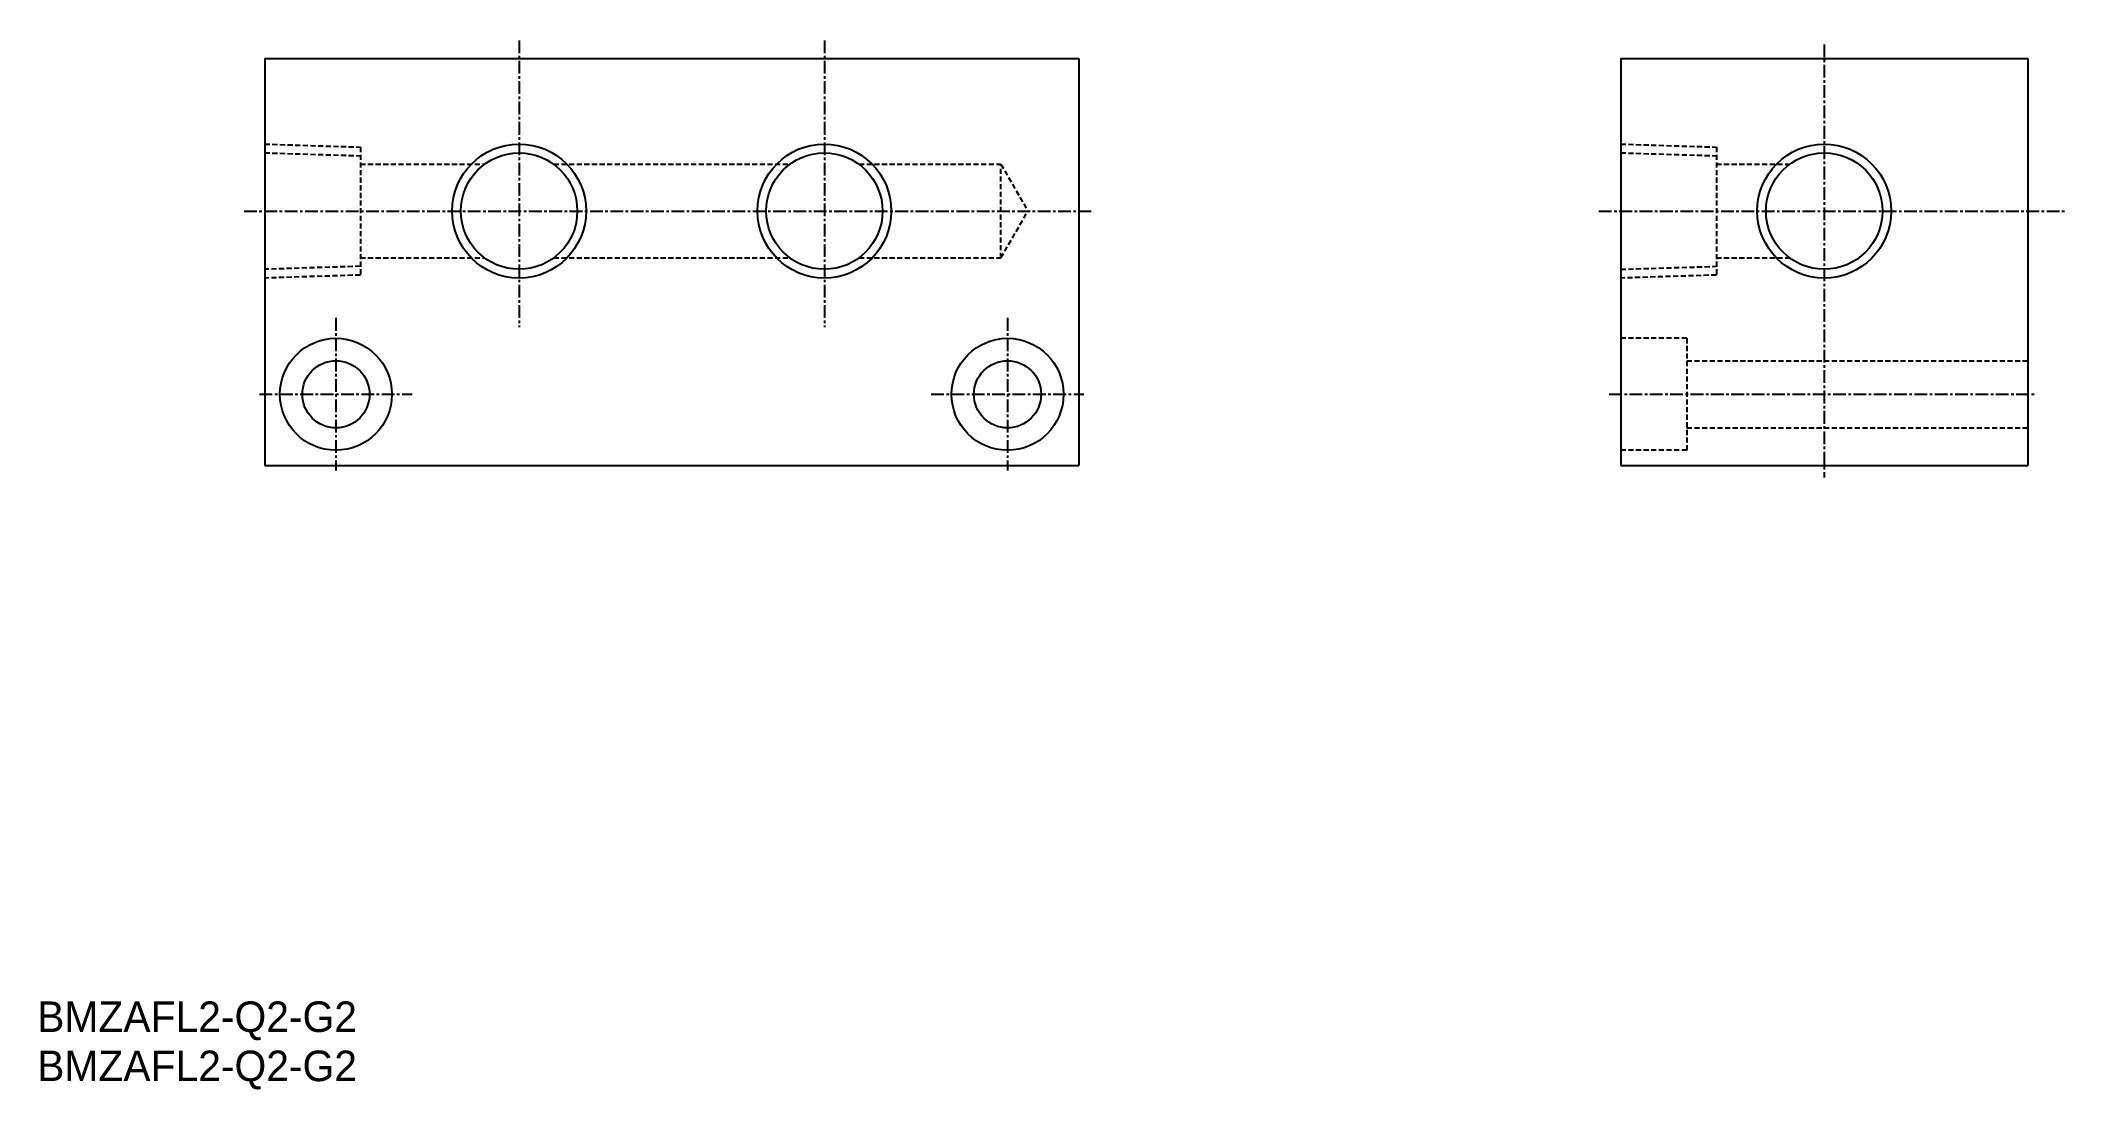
# Model space of a CAD drawing. Extents: x 566 to 765, y 172 to 275.
import ezdxf

# ---------------------------------------------------------------- set-up
doc = ezdxf.new("R2010")
doc.units = 0
doc.linetypes.add('CENTER', pattern=[2, 1.25, -0.25, 0.25, -0.25])
doc.linetypes.add('DASHED', pattern=[0.75, 0.5, -0.25])
doc.layers.get('0').update_dxf_attribs({"linetype": 'CONTINUOUS'})
doc.layers.add('CENTER', color=1, linetype='CENTER')

msp = doc.modelspace()

# ---------------------------------------------------------------- linework, layer by layer
at = {"color": 7, "linetype": 'CONTINUOUS'}
for p, q in [((588.52, 273.1), (668.52, 273.1)), ((588.52, 273.1), (588.52, 233.1)), ((668.52, 273.1), (668.52, 233.1)), ((721.78, 273.1), (721.78, 233.1)), ((721.78, 273.1), (761.78, 273.1)), ((761.78, 273.1), (761.78, 233.1)), ((588.52, 233.1), (668.52, 233.1)), ((721.78, 233.1), (761.78, 233.1))]:
    msp.add_line(p, q, dxfattribs=at)
at = {"color": 3, "linetype": 'DASHED'}
for p, q in [((588.52, 264.68), (597.92, 264.38)), ((721.78, 264.68), (731.18, 264.38)), ((588.52, 263.82), (597.92, 263.53)), ((597.92, 264.38), (597.92, 251.81)), ((597.92, 262.7), (610.12, 262.7)), ((616.93, 262.7), (640.12, 262.7)), ((646.93, 262.7), (660.87, 262.7)), ((660.87, 253.5), (660.87, 262.7)), ((660.87, 262.7), (663.52, 258.1)), ((721.78, 263.82), (731.18, 263.53)), ((731.18, 264.38), (731.18, 251.81)), ((731.18, 262.7), (738.38, 262.7)), ((660.87, 253.5), (663.52, 258.1)), ((597.92, 252.67), (588.52, 252.38)), ((597.92, 253.5), (610.12, 253.5)), ((616.93, 253.5), (640.12, 253.5)), ((646.93, 253.5), (660.87, 253.5)), ((721.78, 252.38), (731.18, 252.67)), ((731.18, 253.5), (738.38, 253.5)), ((597.92, 251.81), (588.52, 251.52)), ((731.18, 251.81), (721.78, 251.52)), ((728.28, 245.6), (721.78, 245.6)), ((728.28, 245.6), (728.28, 234.6)), ((728.28, 243.4), (761.78, 243.4)), ((728.28, 236.8), (761.78, 236.8)), ((728.28, 234.6), (721.78, 234.6))]:
    msp.add_line(p, q, dxfattribs=at)
for p, q in [((721.78, 260.6), (721.78, 260.6)), ((721.78, 253.1), (721.78, 253.1))]:
    msp.add_line(p, q)
at = {"color": 3, "linetype": 'CONTINUOUS'}
for centre in [(613.52, 258.1), (643.52, 258.1), (741.78, 258.1)]:
    msp.add_circle(centre, 6.58, dxfattribs=at)
at = {"color": 7, "linetype": 'CONTINUOUS'}
for centre, radius in [((613.52, 258.1), 5.72), ((643.52, 258.1), 5.72), ((741.78, 258.1), 5.72), ((595.52, 240.1), 5.5), ((661.52, 240.1), 5.5), ((595.52, 240.1), 3.3), ((661.52, 240.1), 3.3)]:
    msp.add_circle(centre, radius, dxfattribs=at)
at = {"layer": 'CENTER', "color": 1, "linetype": 'CENTER'}
for p, q in [((613.52, 274.85), (613.52, 246.7)), ((643.52, 274.85), (643.52, 246.7)), ((741.78, 274.46), (741.78, 231.94)), ((586.49, 258.1), (669.8, 258.1)), ((719.64, 258.1), (765.39, 258.1)), ((595.52, 247.6), (595.52, 232.6)), ((661.52, 247.6), (661.52, 232.6)), ((588.02, 240.1), (603.02, 240.1)), ((654.02, 240.1), (669.02, 240.1)), ((720.65, 240.1), (762.54, 240.1))]:
    msp.add_line(p, q, dxfattribs=at)

# ---------------------------------------------------------------- texts
at = {"color": 7, "linetype": 'CONTINUOUS'}
for p in [(566.16, 177.46), (566.16, 172.63)]:
    msp.add_text('BMZAFL2-Q2-G2', height=3, dxfattribs=at).set_placement(p)

doc.saveas('drawing.dxf')
